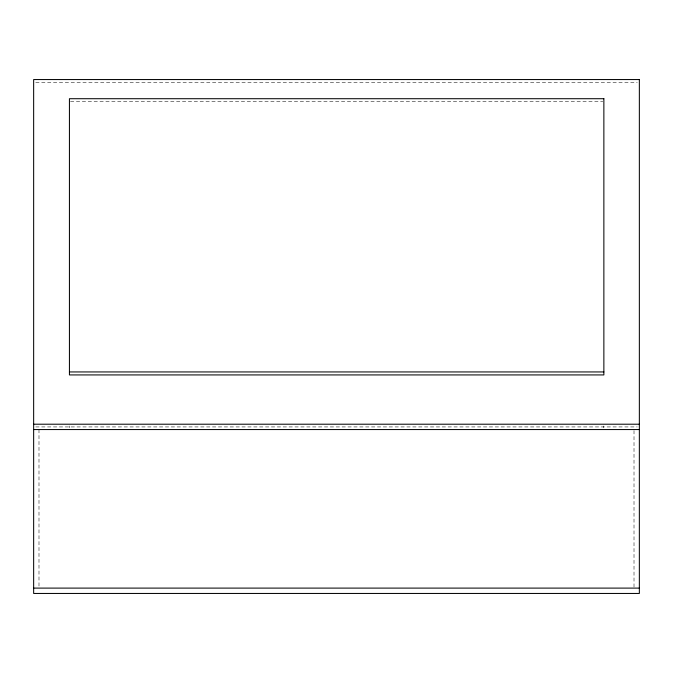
<?xml version="1.0" encoding="UTF-8"?>
<svg xmlns="http://www.w3.org/2000/svg" width="673" height="673" viewBox="0 0 673 673"><rect width="100%" height="100%" fill="white"/><g stroke="black" fill="none" stroke-linecap="round" stroke-linejoin="round"><path stroke-width="0.5" stroke-dasharray="3.37 2.52" d="M35.753 82.283L637.247 82.283M70.48 101.699L602.815 101.699M35.753 426.934L637.247 426.934M634.008 430.602L634.008 587.049M603.723 425.992L603.723 427.767M69.277 425.992L69.277 427.767M38.992 429.551L38.992 587.049"/><path stroke-width="1.01" d="M69.428 371.942L603.866 371.942M33.65 424.209L639.35 424.209M33.65 429.551L639.35 429.551M33.65 588.101L639.35 588.101M639.35 79.549L33.65 79.549L33.65 593.451L639.35 593.451L639.35 79.549M603.866 98.712L69.428 98.712L69.428 374.928L603.866 374.928L603.866 98.712"/></g></svg>
